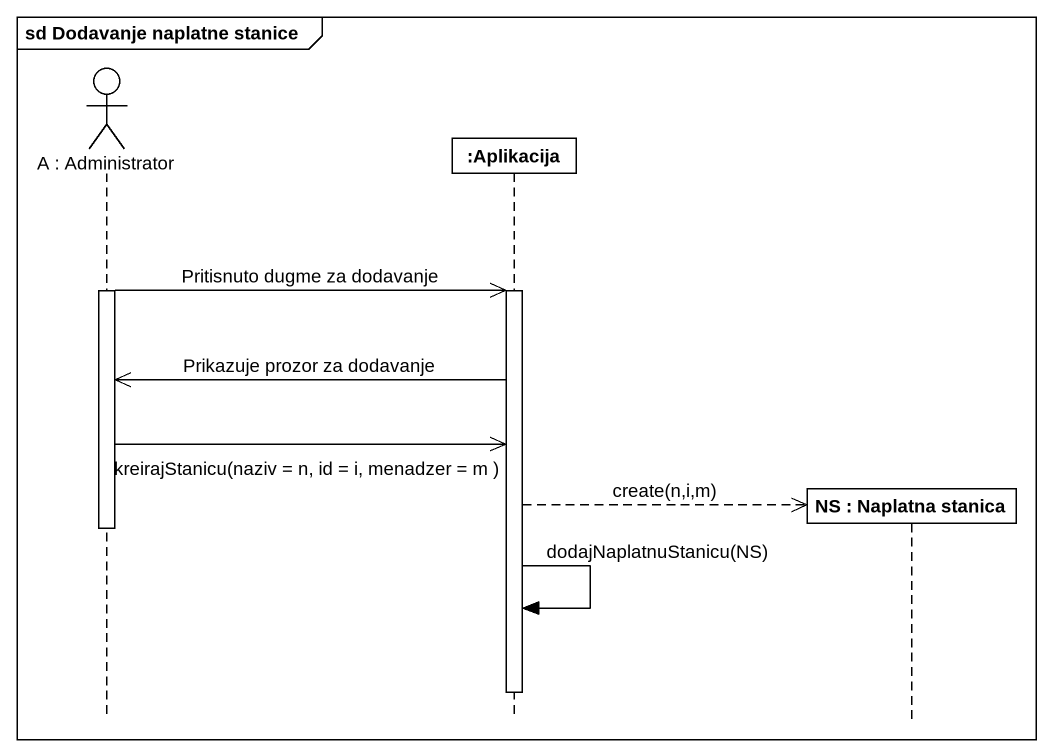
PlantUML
@startuml
mainframe sd Dodavanje naplatne stanice
hide footbox
actor "A : Administrator" as A
participant ":Aplikacija" as Aplikacija
participant "NS : Naplatna stanica" as NS_Naplatna_stanica

activate A
A ->> Aplikacija : Pritisnuto dugme za dodavanje
activate Aplikacija
Aplikacija ->> A : Prikazuje prozor za dodavanje
A ->> Aplikacija : kreirajStanicu(naziv = n, id = i, menadzer = m )
Aplikacija -->> NS_Naplatna_stanica ** : create(n,i,m)
deactivate A
Aplikacija -> Aplikacija : dodajNaplatnuStanicu(NS)
deactivate Aplikacija
@enduml
